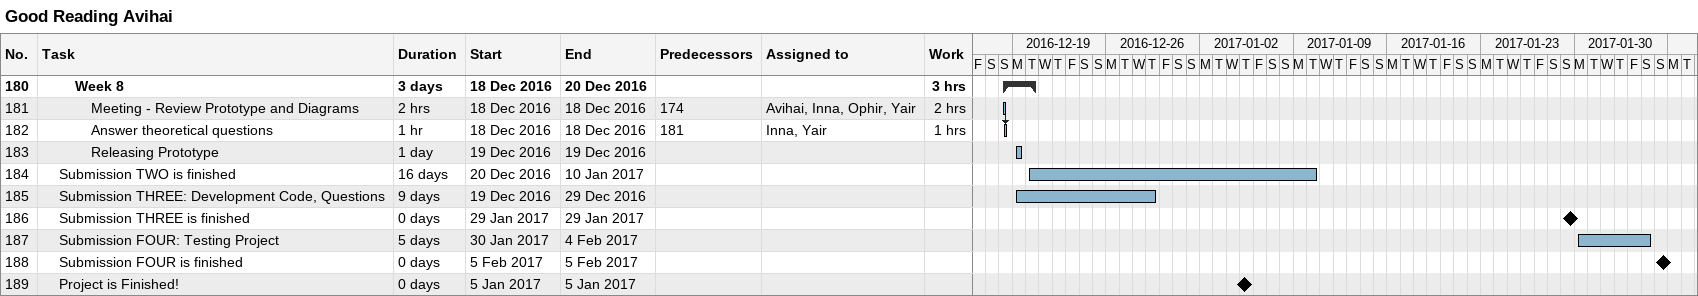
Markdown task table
Good Reading Avihai

| ID | Level | Task | Duration | Start | Finish | Predecessors | Resources | Work (h) |
|---|---|---|---|---|---|---|---|---|
| 180 | 3 | **Week 8** | 3d | 2016-12-18 | 2016-12-20 |  |  | 3 |
| 181 | 4 | Meeting - Review Prototype and Diagrams | 2h | 2016-12-18 | 2016-12-18 | 174 | Avihai, Inna, Ophir, Yair | 2 |
| 182 | 4 | Answer theoretical questions | 1h | 2016-12-18 | 2016-12-18 | 181 | Inna, Yair | 1 |
| 183 | 4 | Releasing Prototype | 1d | 2016-12-19 | 2016-12-19 |  |  |  |
| 184 | 2 | Submission TWO is finished | 16d | 2016-12-20 | 2017-01-10 |  |  |  |
| 185 | 2 | Submission THREE: Development Code, Questions | 9d | 2016-12-19 | 2016-12-29 |  |  |  |
| 186 | 2 | Submission THREE is finished | 0d | 2017-01-29 | 2017-01-29 |  |  |  |
| 187 | 2 | Submission FOUR: Testing Project | 5d | 2017-01-30 | 2017-02-04 |  |  |  |
| 188 | 2 | Submission FOUR is finished | 0d | 2017-02-05 | 2017-02-05 |  |  |  |
| 189 | 2 | Project is Finished! | 0d | 2017-01-05 | 2017-01-05 |  |  |  |
